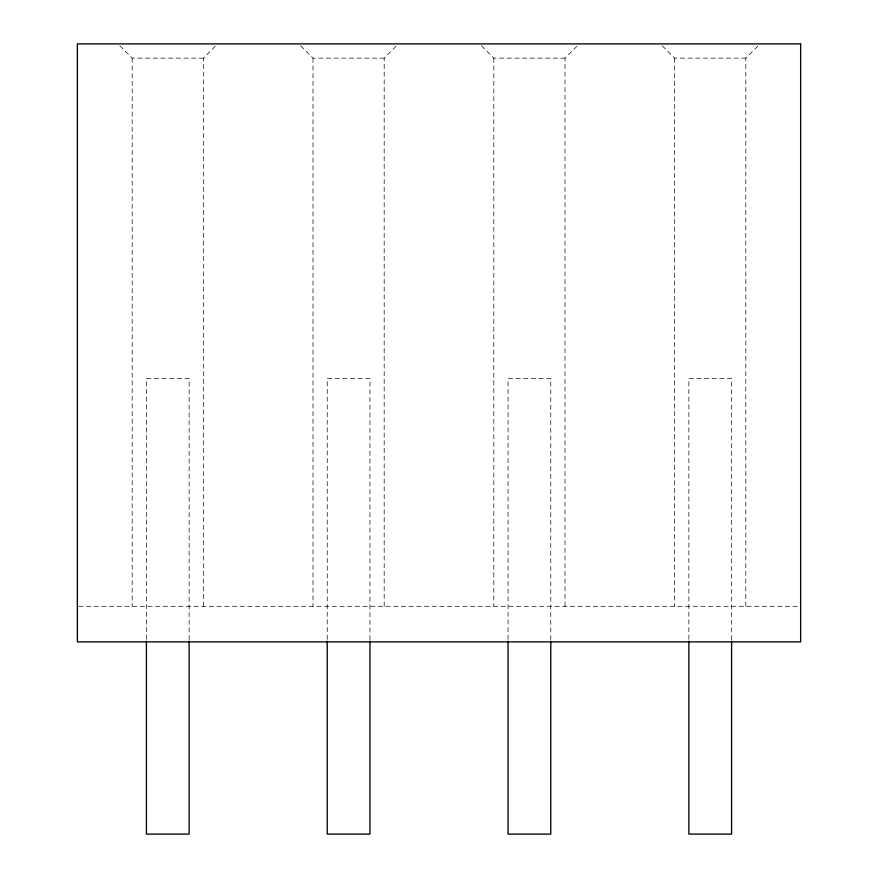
<?xml version="1.0" encoding="UTF-8"?>
<svg xmlns="http://www.w3.org/2000/svg" width="878" height="878" viewBox="0 0 878 878"><rect width="100%" height="100%" fill="white"/><g stroke="black" fill="none" stroke-linecap="round" stroke-linejoin="round"><path stroke-width="0.66" stroke-dasharray="4.39 3.29" d="M203.367 606.292L203.367 58.135L215.703 45.799M384.18 606.292L384.18 58.135L396.527 45.799M565.004 606.292L565.004 58.135L577.34 45.799M745.828 606.292L745.828 58.135L758.164 45.799M119.836 45.799L132.172 58.135L203.367 58.135M300.66 45.799L312.996 58.135L384.18 58.135M481.473 45.799L493.82 58.135L565.004 58.135M662.297 45.799L674.633 58.135L745.828 58.135M78.724 606.292L800.637 606.292M731.583 639.821L731.583 378.484L688.879 378.484L688.879 639.821M674.633 58.135L674.633 606.292M550.769 639.821L550.769 378.484L508.055 378.484L508.055 639.821M493.82 58.135L493.82 606.292M369.945 639.821L369.945 378.484L327.231 378.484L327.231 639.821M312.996 58.135L312.996 606.292M189.121 639.821L189.121 378.484L146.417 378.484L146.417 639.821M132.172 58.135L132.172 606.292"/><path stroke-width="1.32" d="M731.583 641.181L731.583 834.1L688.879 834.1L688.879 641.181M550.769 641.181L550.769 834.1L508.055 834.1L508.055 641.181M369.945 641.181L369.945 834.1L327.231 834.1L327.231 641.181M189.121 641.181L189.121 834.1L146.417 834.1L146.417 641.181M800.637 43.9L77.363 43.9L77.363 641.884L800.637 641.884L800.637 43.9"/></g></svg>
